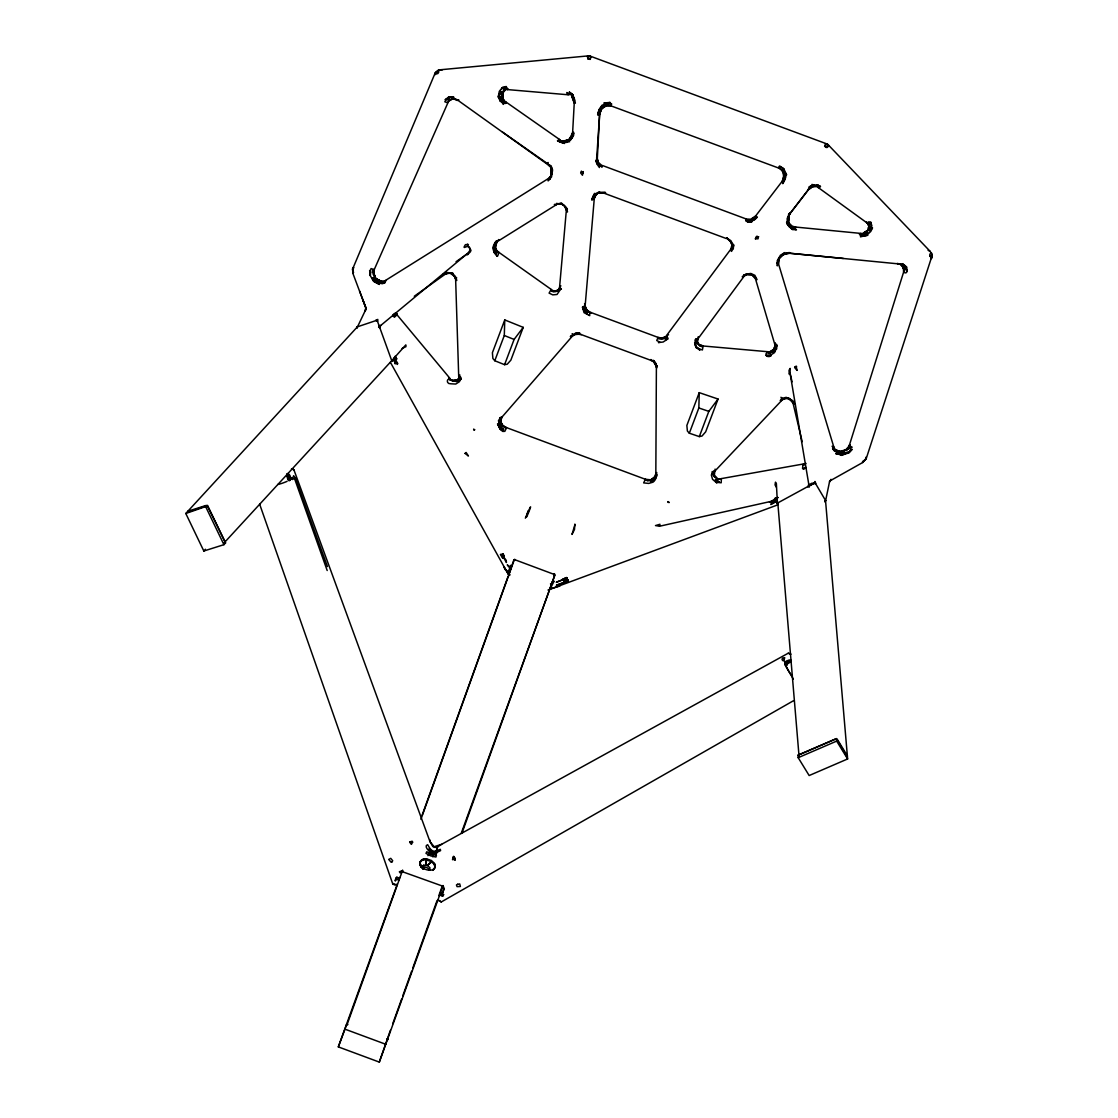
<?xml version="1.0" encoding="UTF-8"?>
<svg xmlns="http://www.w3.org/2000/svg" width="1118" height="1118" viewBox="0 0 1118 1118"><rect width="100%" height="100%" fill="white"/><g stroke="black" fill="none" stroke-linecap="round" stroke-linejoin="round"><path stroke-width="1.5" d="M715.101 469.085L714.234 476.226C713.256 472.858 715.758 466.499 711.327 475.01L712.543 479.287L716.82 483.004L716.414 482.305L721.194 482.794L721.376 478.602L804.736 463.746L802.836 465.34L802.542 468.596L806.022 467.701L805.491 467.031L803.395 469.169L806.022 467.701M502.317 416.609C498.921 420.424 502.024 426.629 506.552 427.635L645.31 479.259L650.103 479.748L649.712 480.544L653.918 478.686L653.876 479.454L655.525 476.114L650.718 481.62L652.619 481.383L655.567 478.825C656.462 469.504 657.538 479.217 652.982 482.179L648.719 483.423L643.647 482.906L645.044 480.013L649.712 480.544L652.157 479.147L654.268 477.568L655.833 473.78L656.392 367.067L654.966 362.931M808.007 486.959L808.761 484.038L809.865 485.17C811.57 480.349 817.691 486.442 814.98 481.509L814.197 483.409L809.67 485.645L809.194 487.155M422.45 868.239L423.568 865.388L427.202 865.444L431.464 861.685L431.255 860.399L431.73 861.908C434.259 863.348 436.719 868.211 432.848 869.552L432.764 870.335C442.882 861.978 417.908 852.126 419.935 865.584L419.795 864.787M596.565 160.251L599.639 114.134L601.624 108.809L605.914 105.917L601.75 108.446L599.248 114.763L597.683 114.343L599.108 109.494L602.029 105.246L610.135 102.409L603.846 103.066L611.49 103.667L611.001 105.875L779.204 168.259L779.847 166.079L783.732 168.692L786.611 174.855L785.884 173.43L784.556 173.835L784.039 171.459L785.339 173.556C788.05 177.077 780.28 187.824 782.88 180.012C784.668 176.854 783.732 169.838 778.575 167.993L779.204 168.259M426.07 859.812L425.888 865.122L426.727 858.876L421.752 860.511L419.809 862.663L420.158 861.74M187.768 511.247L206.159 505.434L207.403 505.979L225.556 542.901L224.047 542.971L391.747 360.681L377.437 321.173L376.109 320.531L357.411 326.819L185.798 513.483L203.825 551.02L223.921 544.676L225.556 542.901L207.529 505.364L187.377 512.296M452.776 859.672L452.944 857.827M353.609 272.261L352.841 273.267L353.33 268.697L352.533 269.228L352.981 273.365L353.218 272.177C352.184 270.752 352.771 266.238 353.875 267.719M564.478 143.495L559.433 141.371L561.935 142.238L559.028 139.317L562.13 141.595L564.8 141.259L565.205 141.944L562.13 141.595L558.203 140.085L559.936 141.832L557.435 140.798L562.298 142.852L567.706 142.224L572.15 137.947L572.682 135.166L567.497 141.986L562.843 141.972L565.205 141.944L567.762 140.351L563.528 141.05L569.244 139.443L572.612 132.818L574.247 103.122L571.801 96.176L574.289 102.744L575.449 103.108M602.322 165.925L598.815 162.823L598.549 163.563L596.663 157.219L597.222 163.186L595.726 160.377L596.746 163.41L601.805 166.261L598.661 164.136L597.333 158.463L599.639 114.134M726.644 237.799L730.92 242.103L730.879 241.32L732.122 245.415L730.361 241.306L726.658 237.994L730.599 240.482L732.989 244.185L733.394 248.252L731.493 251.396L730.781 250.348C735.281 239.559 728.307 250.111 732.765 248.923L734.065 245.121M782.153 181.312L783.397 178.069L783.145 180.473L784.305 178.587L785.185 173.849L782.893 169.656L783.802 168.818L779.162 166.358L778.757 167.63L782.376 170.621L783.522 173.248L783.732 178.265L784.249 173.891L784.766 176.323L784.976 178.796L782.796 183.659L782.153 181.312L755.754 215.816L755.447 217.172L756.551 216.766L754.496 219.198M590.891 312.495L588.347 311.167L590.528 313.417L589.088 314.563L589.787 315.653L584.029 312.663L582.478 307.017L583.121 309.379L583.358 306.43L584.057 308.973L584.56 305.801L585.511 309.211L586 308.316L588.292 312.229L585.511 309.211L584.616 303.579L586.139 308.987L584.462 306.318L587.747 311.391L584.98 308.987L590.514 313.319L590.891 312.495L657.999 337.37L657.691 338.223L664.595 338.572L657.608 337.804L664.176 338.013L666.789 336.881M904.755 265.455L904.476 269.354L849.428 445.062C848.241 449.632 842.86 452.077 848.646 446.795L849.345 445.733L852.14 447.158L850.519 448.332L850.267 449.995L852.223 449.352L849.177 452.776L841.211 455.389L847.975 452.245L846.144 452.385L845.124 453.754L842.008 454.188L844.928 453.209L844.621 452.497L839.087 453.545C835.104 453.321 830.953 444.125 835.523 451.029L838.905 451.169L835.02 449.226L833.902 447.34L778.477 263.722L778.561 259.614C777.29 272.89 780.126 251.382 778.296 260.424L777.276 265.874L777.262 260.69L780.406 255.239L784.92 252.542L780.671 256.134L785.814 253.576L789.727 253.255L897.586 263.792C901.681 263.051 906.446 267.076 907.229 271.45L906.544 267.02L902.38 263.666L906.544 267.02L905.887 269.438C908.906 273.896 903.358 273.812 903.372 270.696M585.203 305.256L594.329 197.97L592.959 197.061L594.496 193.358M865.975 457.178L865.528 459.54L862.495 461.58M561.39 289.185L559.825 287.48L559.447 288.751L566.351 210.198C567.888 207.696 560.579 202.582 564.422 206.215L567.483 212.029L566.588 207.878L563.248 204.524L561.012 203.602L557.616 204.231L560.551 204.119L561.585 203.029L554.346 204.524L555.828 204.999L557.798 203.825L556.778 203.28M356.838 328.133L357.411 326.819M699.239 392.642L698.848 407.972L689.331 433.211L699.309 436.607L701.992 436.048L705.668 431.841L718.049 399.042L699.239 392.642L686.857 425.455L687.388 431.017L689.331 433.211M504.763 319.93L504.302 335.498L494.785 360.737L504.581 364.678L507.251 364.202L510.856 360.164L523.224 327.364L504.763 319.93L492.395 352.743L492.884 358.487L494.785 360.737M432.792 856.821L433.127 854.99L429.284 853.565L427.942 855.661M785.856 661.339L787.142 665.28M788.456 214.838C792.536 208.8 787.17 219.002 790.3 213.272L808.202 189.92L809.139 186.748L813.722 184.861L810.424 186.552L817.272 185.434L820.542 186.524L817.216 184.708L820.263 186.762L818.404 187.656L866.953 222.873L867.889 223.279L869.091 221.755L870.922 223.432L870.615 221.937L871.914 225.892L870.195 228.491L870.111 231.202L871.062 226.102L871.705 228.841L872.529 227.82L870.782 231.44L866.478 235.437L863.781 235.912L868.015 232.935L861.126 235.353C859.924 233.257 865.025 233.802 860.832 233.41L792.69 226.772L794.479 227.82L791.991 227.555L794.423 228.533L789.28 226.856L786.723 223.642M657.104 474.172L656.895 476.002L654.058 478.923L651.361 479.301L656.14 475.947L653.555 478.728L647.518 480.908L645.352 479.091M456.703 277.837L455.641 278.885L453.335 274.441L450.847 273.617L454.579 276.481L455.641 279.472L458.785 378.904L459.889 374.935M498.768 239.531C495.12 242.913 493.988 249.971 499.201 252.57L552.46 290.303L552.334 291.169L550.699 290.331L549.092 293.112L552.753 294.859L557.03 294.481L560.943 288.737L558.134 290.862L554.207 291.7L551.985 291.323L551.048 289.408M286.963 474.801L288.779 479.832L288.109 475.388L289.129 479.86L287.102 476.128C288.388 486.176 293.671 477.093 288.039 473.529L286.837 473.78M825.098 144.711L824.623 146.276L826.342 147.534L828.885 145.522L930.288 251.494L930.987 252.878L929.743 254.429L931.168 258.649L932.146 256.232L931.392 252.892L932.202 255.337L866.282 458.436L862.607 462.433L866.282 458.436M650.634 360.289L653.359 361.547L656.532 366.047C657.454 372.518 655.414 359.828 650.634 360.248L579.99 334.128L574.75 334.589L571.032 336.839L572.919 334.953L570.32 336.56L575.379 333.919L581.388 334.603M392.921 883.555C392.25 885.638 398.749 883.765 395.548 884.757L394.319 884.562M378.667 327.294L378.96 325.631L380.791 325.422L467.897 253.171L470.273 249.943C469.63 241.67 460.728 251.983 465.465 244.618L467.24 245.066L471.013 250.292L470.385 251.816L467.38 254.862L467.729 253.479L456.046 261.71M497.384 256.315C500.543 252.836 495.386 251.34 495.078 247.497C499.83 235.87 494.463 241.404 492.772 248L494.044 252.291L497.384 256.315L494.044 252.291M207.403 505.979L185.798 513.483M775.235 342.765L775.403 346.44L755.489 278.871L751.422 274.329L755.558 277.697M508.522 575.141L513.763 560.244C516.488 557.267 512.896 561.865 515.049 559.797L553.969 574.331L554.71 575.421L461.93 833.259M356.949 327.504L357.481 326.596M655.833 473.78L656.797 472.481M602.448 165.506L746.307 219.03L750.751 219.254L755.754 215.816M657.999 337.37L661.8 338.041L665.643 336.784L661.856 339.075L657.552 338.656L656.727 340.501L659.969 342.206L658.418 342.569L663.17 342.01L668.033 338.782L665.755 339.662L667.809 337.72L665.573 339.201L667.027 336.364L664.567 338.181L731.116 248.783M574.987 524.524L571.983 534.446L574.498 529.471L574.862 524.146M931.853 258.146L930.428 255.561L929.91 256.315M594.287 198.445L596.09 194.504L593.812 199.186L592.4 199.773L593.476 196.321L591.632 199.954L593.057 196.209L596.062 193.4C599.821 190.912 613.447 193.805 599.611 192.981C595.587 192.673 604.992 192.827 605.117 192.198M559.783 287.186L560.901 285.859M611.602 104.212C611.057 107.258 606.194 103.527 604.335 106.308L611.001 105.861M384.802 282.519L379.407 281.736L374.963 277.655L376.822 280.464L382.468 283.329L376.822 280.464L373.202 274.427L372.755 270.193L375.187 277.334C372.266 275.07 375.732 264.267 373.566 271.758L373.929 269.522L371.036 268.558L369.681 274.707L373.678 281.303L379.435 284.405L373.678 281.303L372.154 278.34L376.864 282.169L382.146 283.734L384.83 282.952L384.746 281.47L380.302 282.197L384.983 280.758L548.519 178.447L550.755 176.029L548.099 180.878L551.523 176.937L552.571 169.922L551.076 165.869L552.32 171.25L551.915 174.045L551.16 168.692L550.713 176.602L551.649 170.942L549.776 164.821M509.612 571.48L508.802 574.484L509.612 574.987L508.648 574.61L509.696 574.973M352.855 268.013L352.533 269.228L434.79 73.914L435.713 72.335L435.056 73.341L437.292 72.866L437.739 73.704M847.067 756.984L836.46 738.621L797.986 755.209L798.196 757.683L809.153 775.543L847.626 758.954L825.517 500.445L815.511 483.493L814.086 483.144L777.807 502.904L777.457 504.246L776.381 483.577L775.473 482.151L775.04 484.891L776.353 487.28M583.275 171.571L582.981 173.304L581.36 171.082M434.581 865.276L434.832 864.34L433.714 863.879M396.415 312.984L396.191 313.823L450.079 378.527L449.981 379.519L452.874 381.014L456.955 379.799L453.908 381L454.621 380.344L449.981 379.519C446.99 377.465 445.635 384.215 450.834 383.795L455.753 384.047L459.526 381.615L460.882 377.381L459.386 376.305M755.489 278.871L757.012 279.64L754.86 275.308L750.765 273.449L745.622 274.273L742.212 276.831L746.419 274.79L751.198 274.721L746.908 274.245L744.211 276.118L697.884 338.922L696.402 338.95L695.298 342.276L695.717 345.937L699.966 350.158L695.969 347.46L694.655 342.443L695.969 347.46L702.384 349.99L702.942 347.167L699.924 345.853L699.644 344.651L703.026 345.979L768.793 351.807L768.192 352.813C763.496 352.603 766.752 359.144 771.294 355.566L766.054 355.524L770.833 354.965L774.634 352.533L775.976 346.384L773.642 351.024L770.316 352.673L774.075 351.863L776.675 348.844L776.689 344.484L775.123 343.785M572.612 132.818L573.772 133.377M528.087 510.884C521.114 532.839 538.862 486.791 525.348 518.207M656.392 367.067L656.825 365.432L657.356 365.977M744.211 276.118L743.987 274.679M862.816 462.447L829.668 481.061L825.559 500.99L824.693 500.836M703.264 345.867L699.505 345.085L696.528 342.429L695.256 340.096L695.731 338.866L696.78 343.827L695.256 340.096M442.015 886.35L442.966 885.512L444.335 888.852L441.75 894.12C441.079 891.186 438.913 896.119 441.149 895.532L442.267 896.301L443.636 889.131L442.155 885.959L402.578 871.774L402.634 870.503L399.336 871.788L400.118 872.823L402.732 871.677M566.351 210.198L567.427 209.22M395.437 880.886L396.862 877.043M411.354 844.342L412.067 843.391M443.021 885.805L379.309 1062.1L338.321 1046.895L397.365 883.989M338.321 1046.895L346.818 1024.144L347.852 1024.535L346.51 1024.982L346.818 1024.144M398.539 880.705L399.727 877.42M422.199 814.994L507.935 576.79M347.097 1024.563L402.62 870.223M420.927 819.326L514.252 559.908L515.035 559.894M390.364 1030.349L379.309 1062.1M392.725 1023.781L401.6 999.129M402.773 995.845L411.634 971.207M412.821 967.922L437.054 900.563M438.829 895.63L441.778 887.413M461.287 833.203L554.71 575.421L553.969 574.331M452.483 859.532L453.656 856.248M766.655 351.779L769.645 352.925L771.769 352.016L769.142 352.282L769.645 352.925L774.662 349.179L776.339 345.644L774.047 349.109L768.443 352.603L775.207 349.221L777.094 345.518M504.581 364.678L514.098 339.439L523.224 327.364M699.309 436.607L708.826 411.368L718.049 399.042M395.003 880.677L396.247 877.476M746.069 219.743L750.723 219.925L753.252 218.178L754.175 218.555L752.037 220.973L757.319 217.06L755.027 219.449L747.411 222.147L751.953 221.825L745.818 220.875L748.85 221.001L745.902 220.162L746.363 218.89M391.817 360.625L405.82 344.889L405.946 346.678L402.117 348.453M495.134 243.263L495.176 245.527L496.154 241.907L494.394 245.066L495.875 249.426L495.148 249.454L499.201 252.57M422.744 865.961L421.835 868.127L424.001 865.234M438.158 900.032L441.344 901.919L438.591 900.367M805.156 463.425L804.694 464.515L805.882 463.313M597.641 114.944L599.122 109.857L602.183 105.972L609.841 102.968M374.292 269.466L448.276 101.934L448.08 99.32L450.526 97.168M295.306 478.001L292.329 479.51L293.629 475.709L295.306 478.001L327.434 566.574M785.115 662.024L785.493 664.805L786.261 663.128L784.934 663.351L784.682 662.289L785.828 661.66L784.934 663.351L786.429 666.859A7.966 0.978 61.4 0 0 791.069 674.713L792.327 675.873M423.568 865.388L422.618 867.47A4.179 2.781 20.8 0 1 429.354 869.972M365.041 311.111L365.824 307.841L352.841 273.267M357.047 327.798L365.977 309.113C364.356 312.076 367.473 307.101 365.712 307.702M830.143 480.656L829.542 481.886L830.995 479.329L830.758 480.181M697.884 338.922L697.562 339.565L698.205 336.77M419.809 862.663L422.38 859.449L421.752 860.511M423.89 859.826L424.365 858.89L423.303 860.021M788.246 653.205L790.733 654.114L788.246 653.205L441.638 844.3L437.711 846.829L436.411 850.784C431.772 853.048 429.27 847.332 427.677 844.719C423.331 845.585 429.144 852.084 431.841 852.894L430.737 853.928L426.796 851.748L425.986 853.355L430.709 855.885L435.95 857.031L436.383 855.298L434.846 853.369L437.11 852.81L432.065 852.279L436.872 852.335L440.576 850.63L440.338 849.317L436.411 850.784L437.571 846.647L435.126 847.458L432.862 846.564L430.025 841.756L293.908 469.812L291.477 468.931L292.175 468.791M799.049 756.145L797.986 755.209L836.46 738.621L836.669 741.094L847.626 758.954M501.982 417.098L500.375 421.961L501.549 425.217L501.395 423.205L502.569 426.14L506.216 428.529L504.763 431.464L500.85 429.102L497.524 423.834L500.053 429.032L503.114 431.492L500.053 429.032L498.349 425.175L500.487 418.957L499.97 422.38L501.088 425.958L498.39 420.815L500.584 417.335L501.982 417.098L572.29 336.225M435.056 867.261L433.365 869.818L430.849 870.111A7.98 5.31 20.8 0 1 423.96 868.602L419.977 863.501M379.519 328.007L380.791 325.422M429.675 870.251L429.955 867.68L427.202 865.444L431.73 861.908M508.411 89.077C504.12 89.426 509.556 90.488 506.873 88.797L506.817 87.372L502.303 87.581L499.299 91.355L498.265 96.875L500.473 101.654L499.201 93.772L498.265 96.875L503.589 104.407L499.83 99.446L499.704 96.595L501.591 101.584L500.934 96.497L500.626 99.181L504.078 102.94L505.657 101.78L559.503 139.47M391.929 360.289L391.747 360.681M777.807 502.904L798.895 754.412M808.202 189.92L811.738 187.251L808.482 189.543L788.623 215.257L789.797 213.091L787.561 217.926L787.841 220.721L788.833 215.439C785.311 219.533 787.855 226.353 792.243 229.414L796.491 229.819L791.306 228.142L786.848 223.027L793.85 228.114C800.208 228.603 787.897 226.744 788.637 223.153L789.224 215.173L788.344 222.314L792.131 226.171L795.75 227.08M579.04 333.597L578.313 333.527M448.276 101.934L447.591 102.758L444.796 101.78L448.681 97.056L453.768 97.266L448.681 97.056L445.062 99.768L450.191 97.308L457.15 99.754L550.992 166.834M203.825 551.02L205.46 549.245M785.493 664.805L786.471 663.757M714.57 471.433L781.706 400.454C786.806 395.479 791.558 401.069 794.646 404.227L792.578 400.565L786.22 397.337L781.328 398.525L781.901 399.126L780.224 400.51L781.706 400.454M574.247 103.122C576.511 102.577 573.869 97.783 573.087 96.05L566.826 92.528C567.944 95.687 569.509 95.337 569.453 93.744L572.444 94.261L569.621 93.046M414.275 296.256L445.216 274.203L445.621 271.926M659.466 525.949L659.969 524.258L655.497 525.572L659.578 526.229L771.7 501.241L773.963 499.508L777.765 503.827M849.428 445.062L848.408 447.563L850.239 444.838L847.192 449.939L850.099 446.711L846.284 449.981L840.415 451.868L835.188 450.233L840.666 451.295L846.144 449.618L840.303 452.371L834.321 450.917L832.603 448.709M860.832 233.41L859.379 234.165M290.456 477.917L288.654 479.119L289.115 480.349L292.189 478.141L289.296 478.784L289.115 480.349L290.498 479.51L289.003 477.512M816.252 184.903L818.083 186.091C818.404 187.992 815.483 185.77 818.404 187.656M571.032 139.582L569.104 141.161L569.565 141.832M756.62 236.834L755.964 237.323L758.717 236.764M755.6 218.569L751.925 221.224L748.697 221.741M794.171 401.236L793.053 403.221L802.179 441.68M445.216 274.203L446.921 273.002L444.88 274.385L443.357 273.938L447.382 272.526L453.097 273.323L451.868 273.393L455.417 276.398L456.773 280.492L455.641 279.472M548.211 162.515L547.121 162.907L549.874 166.386L546.66 163.032M289.702 478.714L292.189 478.141L289.702 478.714L289.338 477.484M423.051 869.175L423.96 868.602L422.786 868.938M458.841 99.949L451.882 98.943L454.02 98.719L457.346 100.508M498.167 241.055L556.177 204.818M805.617 463.816L803.157 465.354L802.626 464.515M441.344 901.919L793.654 700.623M790.007 253.269L782.782 254.121L787.673 253.241L782.796 254.89L778.953 258.789L783.243 254.401L789.252 252.486M441.638 844.3L434.077 846.745L429.969 841.477L429.969 839.981M597.99 192.534L599.611 191.681M777.499 504.036L777.807 502.597L778.394 503.561M461.091 379.24L456.116 381.657L460.979 378.415L461.091 379.24L457.36 380.847L458.841 378.024L457.22 380.441L452.385 380.777L449.478 379.533L450.414 379.337L448.625 377.73M776.353 499.69L772.049 501.661L775.389 501.018L771.713 502.834L769.477 502.108L771.7 501.241M587.523 55.956L589.228 55.942L587.467 56.655L587.872 58.583L589.871 58.863L590.542 56.85L589.549 56.068L591.017 56.697L590.234 59.366L588.012 59.128L587.523 55.956L440.226 69.777L437.711 70.49L435.363 72.88L438.745 70.085L438.675 72.418L435.279 74.613L434.79 73.914M798.196 757.683L836.669 741.094M506.552 427.635L502.639 425.441L500.081 421.807L499.886 417.783M550.489 583.862C552.096 585.483 552.613 579.054 552.977 582.031L554.095 581.192L549.93 589.312L777.862 504.819M667.544 334.981L668.578 334.841M559.811 586.07L549.371 589.214M777.932 497.496L774.76 498.502L778.002 497.608M548.002 590.038L549.301 589.689M452.944 857.157C454.285 856.109 456.857 859.798 453.712 859.588L453.964 856.821L455.25 860.273L454.677 859.644M506.636 88.182L504.022 88.853L501.842 97.028L502.248 99.865L505.308 103.527L503.98 101.78L505.979 103.08L505.657 101.78M599.611 114.316L598.326 114.623M604.712 193.442L726.42 238.581M791.32 661.493L786.415 664.539C781.65 664.958 788.456 658.306 791.111 660.291M576.175 333.765L572.458 335.945L573.087 333.821L571.997 333.933M825.503 143.649L826.384 144.627L825.196 146.137L827.278 147.464L828.466 146.025L827.949 144.697L828.885 145.522M859.588 234.906L864.242 234.151L866.408 232.251L861.726 234.473L864.242 234.151L868.658 230.196L870.042 224.522L868.56 222.412M511.289 569.341C510.479 568.056 511.415 562.298 509.752 567.189L507.265 564.856L509.752 567.748L508.047 573.883L390.406 362.344M548.519 178.447L550.238 179.132M385.249 280.52L386.381 280.702M776.689 263.107L778.477 263.722M811.878 184.456L815.288 185.141M897.349 263.387L901.178 264.533C903.61 264.966 903.791 273.197 903.442 267.957L903.47 268.725L902.883 266.461L902.939 267.258L900.074 264.169L897.586 263.792M440.226 69.777L442.365 69.861M836.152 739.18L837.396 739.515L847.416 755.852M816.741 185.574L818.544 185.714M507.712 89.608L567.874 94.75M789.727 253.255L843.391 258.454M433.393 863.348L434.553 863.571M832.044 446.264L833.818 446.809M426.419 859.812L431.464 861.685M814.086 483.144L815.511 483.493M698.848 407.972L708.826 411.368M590.332 56.18L825.936 143.565M345.015 1029.175L386.003 1044.366M504.302 335.498L514.098 339.439M721.376 478.602C719.307 480.852 711.593 476.603 712.152 471.558M509.752 574.722L508.62 574.247L508.229 570.487L508.299 573.66L503.771 566.7L505.574 570.068M394.333 884.156L393.229 883.541M394.989 313.152L396.149 313.697L395.842 312.872M784.892 664.693L793.333 679.073M467.282 243.948L468.456 244.702M292.483 468.945L293.922 469.826M502.345 131.966L547.093 163.34M928.094 250.32L930.288 251.494M866.953 222.873L866.534 221.853M654.268 362.078L650.858 359.521M391.705 360.317L392.767 361.38L393.061 359.926L394.361 360.667L395.227 363.937L394.836 359.786L397.169 364.454L397.812 363.588L394.179 357.494M780.923 397.253L782.488 398.665C781.454 401.222 788.134 395.744 790.202 399.07L793.053 403.221M786.275 661.395L787.086 662.261M409.663 841.966L412.123 841.225L412.821 842.315M596.663 163.633L599.444 167.574M395.045 356.363L396.834 359.06L395.199 356.432M508.341 574.484L509.067 575.588M392.739 315.01C392.949 318.993 397.365 315.751 396.75 313.529L397.281 314.172M205.894 507.139L223.921 544.676M290.61 477.652L291.085 478.881M362.707 299.428L365.712 307.45L359.605 291.085M294.495 478.434L327.197 570.529M259.586 504.022L392.767 883.933M792.075 381.839L790.007 373.007L789.21 374.209L789.042 370.324L790.146 368.395L790.105 373.44L808.761 484.178M832.658 447.424L832.756 448.709M287.088 481.341A7.952 1.062 -20.6 0 1 277.795 484.457M502.038 554.905L502.779 558.273L500.403 554.528L501.283 554.123L506.174 560.272L506.44 562.508L502.038 554.905M697.213 340.92L697.45 342.877L697.758 339.509L697.213 340.92M375.83 320.405L377.758 321.062L377.8 319.399L375.83 320.405M599.402 112.317L599.36 114.371L601.358 108.25L599.835 110.081L599.402 112.317L603.063 106.853L599.975 110.081L599.332 112.331M841.421 451.183L841.407 451.951L838.458 451.868L843.755 451.267L845.446 449.925L844.076 451.309L841.421 451.183M732.5 245.569L732.43 247.092L733.254 245.261L732.5 245.569M500.71 91.341L500.543 93.982L501.563 91.746L500.71 91.341M554.193 573.688C552.627 576.049 556.331 575.001 554.193 573.688M392.055 861.824L391.132 862.244L388.687 859.421L390.741 858.345L392.684 860.706L392.055 861.824M775.361 344.903L773.516 350.144L775.361 344.903M370.701 272.121L370.365 275.503L369.639 270.388L370.701 272.121M412.249 841.77L410.753 843.685L409.691 842.147L412.249 841.77M494.435 247.525L494.198 249.761L493.583 247.861L496.029 242.466L494.435 247.525M556.708 290.526L556.596 291.491L558.511 289.576L555.143 291.574L556.708 290.526M783.746 175.903L783.438 178.531L783.872 175.973M755.391 238.805L758.032 238.819L758.325 237.519L756.984 236.108L755.391 238.805M559.559 287.941L558.245 290.456L559.559 287.941M863.278 233.117L867.358 230.574L863.278 233.117M502.807 93.423L503.058 98.342L502.415 94.513L503.463 91.9L502.807 93.423M457.583 884.282L456.451 885.009L457.066 886.63L460.406 886.49L459.736 883.919L457.583 884.282M868.588 227.164L868.393 228.421L868.588 227.164M697.967 342.569L697.8 343.673L699.924 345.853L697.967 342.569M572.668 132.525L571.2 137.612L567.581 141.203L572.444 135.11L569.859 140.127L572.15 137.947L573.702 135.096L573.59 132.259L572.668 132.525M784.165 659.089C785.241 663.198 780.085 659.522 782.796 657.985L784.78 657.733L784.165 659.089M713.927 472.551L713.522 473.906L713.382 472.075L713.927 472.551M502.303 87.581L501.912 88.797L506.244 86.505L502.303 87.581M825.517 500.445L825.084 501.814L825.517 500.445M432.428 853.174L432.009 854.39L436.383 855.298L434.469 853.411L432.428 853.174M868.952 227.569L868.085 230.056L869.566 227.555L868.253 222.831L868.952 227.569M377.884 280.101L374.628 277.292L377.884 280.101L383.083 281.429L378.764 281.988L377.884 280.101M502.974 98.426L504.917 102.255L502.974 98.426M396.415 878.245L395.926 879.517L397.742 879.628L399.042 877.896L397.142 877.42L396.415 878.245M387.806 1039.349L387.485 1040.187L386.758 1038.957L387.806 1039.349M668.131 501.605L667.837 502.317L669.249 502.527L668.131 501.605M504.428 100.9L505.979 103.08L504.428 100.9M784.878 178.503L782.949 182.975L784.878 178.503M716.191 477.512L716.806 478.867L721.096 478.784L718.329 479.566L714.472 475.457L714.528 476.939L716.191 477.512M553.242 290.638L552.781 291.463L554.402 290.904L553.242 290.638M504.33 89.454L503.002 91.816L506.678 88.643L504.33 89.454M443.608 894.596L442.826 895.993L443.608 894.596M597.739 193.302L595.838 194.923L597.739 193.302M581.346 171.865L580.689 172.983L582.45 175.233L583.275 171.697L581.346 171.865M465.088 453.419L468.414 456.018L466.122 452.469L465.088 453.419M450.009 99.823L452.007 99.25L448.793 101.109L450.009 99.823M460.155 379.309L459.023 381.07L458.492 380.386L460.155 379.309M827.921 144.571L826.691 143.873L827.921 144.571M850.798 450.386L848.324 452.776L850.798 450.386M459.4 377.982L458.464 379.281L460.197 378.122L459.4 377.982M504.33 90.754L503.324 92.039L505.574 89.817L504.33 90.754M797.008 370.379L794.619 367.515L796.365 367.053L797.008 370.379M449.226 272.848L446.487 273.589L451.015 273.211L449.226 272.848M599.262 165.52L602.071 166.834L599.262 165.52M771.713 503.603L770.847 504.539L775.822 501.689L771.713 503.603M555.436 290.75L553.634 291.477L555.436 290.75M374.125 274.287L375.103 276.747L373.51 272.708L374.125 274.287M474.633 429.745L474.004 430.304L473.627 429.116L474.633 429.745M447.605 272.806L446.641 273.561L448.709 272.82L447.605 272.806M861.237 236.15L860.413 236.778L867.834 235.297L866.143 234.71L861.237 236.15M789.406 661.451L785.563 663.687L789.21 660.92L785.535 662.806L789.406 661.451M573.087 96.05L574.261 99.39L573.087 96.05M502.779 99.474L501.521 94.387L502.779 99.474M421.877 867.009L420.801 866.981L421.877 867.009M666.384 336.658L663.673 337.734L666.384 336.658M606.767 103.108L604.503 104.421L609.31 103.611L606.767 103.108M288.905 475.374L289.408 479.636L288.905 475.374M745.86 274.497L743.917 275.559L745.86 274.497M567.958 140.239L566.197 141.12L561.753 140.77L564.394 142.196L561.977 141.665L567.958 140.239M567.133 578.048L556.415 582.198L567.133 578.048M566.477 577.545L562.284 579.543L566.477 577.545M373.356 277.725L372.657 278.047L374.278 280.66L373.356 277.725L375.327 279.849L373.356 277.725M579.543 332.871L575.169 333.402L579.543 332.871M568.251 579.739L564.003 581.402C570.026 580.508 569.076 578.355 563.71 580.717L568.251 579.739M559.839 583.917L556.359 585.273L568.447 580.969L559.839 583.917M796.505 366.424L795.219 366.662L796.505 366.424M813.876 186.287L811.878 186.972L816.545 186.399L813.876 186.287M787.463 222.021L786.541 222.3L789.713 226.353L787.463 222.021M394.416 314.032L393.55 314.242L394.78 316.813L394.416 314.032M578.551 333.975L575.379 333.919L578.551 333.975M793.766 229.316L792.243 229.414L791.306 228.142L793.766 229.316M719.056 481.76L716.806 481.509L715.31 479.65L719.056 481.76M839.031 454.299L835.747 453.642L842.05 454.998L839.031 454.299M503.03 553.689L504.036 556.331L503.03 553.689M381.517 281.429L377.032 279.849L379.407 281.317L381.965 282.099L377.004 279.123L381.517 281.429M903.344 266.657L902.575 266.433L903.861 268.013L903.344 266.657M586.419 312.299L584.91 311.81L583.624 309.197L586.922 314.102L586.419 312.299M562.061 204.077L561.04 203.728L563.039 205.097L562.061 204.077M432.554 851.958L430.262 851.05L428.935 848.855L432.554 851.958M503.603 429.34L501.535 428.515L500.515 426.419L503.603 429.34M573.227 95.058L569.369 92.109L573.227 95.058M867.806 223.362L866.604 222.202L867.806 223.362M496.336 253.409L494.855 251.843L494.827 249.37L496.336 253.409M655.861 363.56L653.583 360.443L655.861 363.56M868.63 225.724L868.337 224.355L868.63 225.724"/></g></svg>
